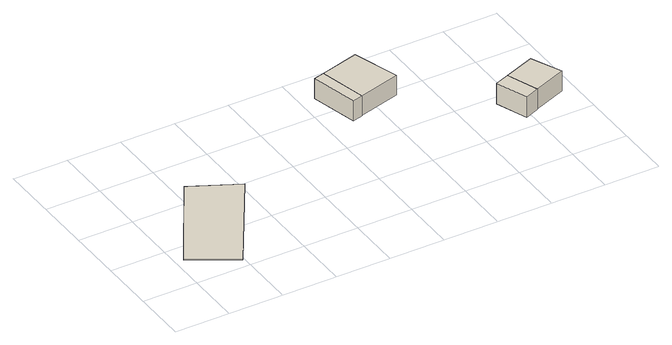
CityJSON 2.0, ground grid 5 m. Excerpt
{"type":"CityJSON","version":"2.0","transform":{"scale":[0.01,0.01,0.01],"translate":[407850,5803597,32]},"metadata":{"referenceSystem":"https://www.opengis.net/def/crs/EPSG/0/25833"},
"CityObjects":{
"building1":{"type":"Building","attributes":{"Gemeindeschluessel":"11000009","BezugspunktDach":"2200","function":"31001_2000","measuredHeight":0.06,"storeysAboveGround":1},"address":[{"country":"Germany","locality":"Berlin","thoroughfareNumber":"2A (9)","thoroughfareName":"Alt-Schmöckwitz"}],"geometry":[{"type":"Solid","lod":"1","boundaries":[[[[0,1,2,3]],[[4,5,6,7]],[[4,7,3,2]],[[5,4,2,1]],[[6,5,1,0]],[[7,6,0,3]]]]}]},
"building2":{"type":"Building","attributes":{"Gemeindeschluessel":"11000009","BezugspunktDach":"2200","function":"51009_1610","measuredHeight":1.94,"storeysAboveGround":0},"address":[{"country":"Germany","locality":"Berlin"}],"geometry":[{"type":"Solid","lod":"1","boundaries":[[[[8,9,10,11]],[[12,13,14,15]],[[12,15,11,10]],[[13,12,10,9]],[[14,13,9,8]],[[15,14,8,11]]]]}]},
"building3":{"type":"Building","attributes":{"Gemeindeschluessel":"11000009","BezugspunktDach":"2200","function":"31001_1312","measuredHeight":1.91,"storeysAboveGround":1},"address":[{"country":"Germany","locality":"Berlin","thoroughfareNumber":"2A (8)","thoroughfareName":"Alt-Schmöckwitz"}],"geometry":[{"type":"Solid","lod":"1","boundaries":[[[[9,16,17,10]],[[18,19,20,21]],[[18,21,10,17]],[[19,18,17,16]],[[20,19,16,9]],[[21,20,9,10]]]]}]},
"building4":{"type":"Building","attributes":{"Gemeindeschluessel":"11000009","BezugspunktDach":"2200","function":"51009_1610","measuredHeight":1.99,"storeysAboveGround":0},"address":[{"country":"Germany","locality":"Berlin"}],"geometry":[{"type":"Solid","lod":"1","boundaries":[[[[22,23,24,25]],[[26,27,28,29]],[[26,29,25,24]],[[27,26,24,23]],[[28,27,23,22]],[[29,28,22,25]]]]}]},
"building5":{"type":"Building","attributes":{"Gemeindeschluessel":"11000009","BezugspunktDach":"2200","function":"31001_1312","measuredHeight":1.95,"storeysAboveGround":1},"address":[{"country":"Germany","locality":"Berlin","thoroughfareNumber":"2A (7)","thoroughfareName":"Alt-Schmöckwitz"}],"geometry":[{"type":"Solid","lod":"1","boundaries":[[[[23,30,31,24]],[[32,33,34,35]],[[32,35,24,31]],[[33,32,31,30]],[[34,33,30,23]],[[35,34,23,24]]]]}]}
},
"vertices":[
[482,86,32],[1043,984,32],[605,1204,32],[75,330,32],[605,1204,26],[1043,984,26],[482,86,26],[75,330,26],
[2174,1188,310],[2270,1214,310],[2167,1644,310],[2070,1618,310],[2167,1644,116],[2270,1214,116],[2174,1188,116],[2070,1618,116],
[2655,1319,310],[2521,1738,310],[2521,1738,120],[2655,1319,120],[2270,1214,120],[2167,1644,120],
[3381,514,318],[3511,566,318],[3405,853,318],[3274,804,318],[3405,853,119],[3511,566,119],[3381,514,119],[3274,804,119],
[3810,684,318],[3685,958,318],[3685,958,123],[3810,684,123],[3511,566,123],[3405,853,123]
]}
